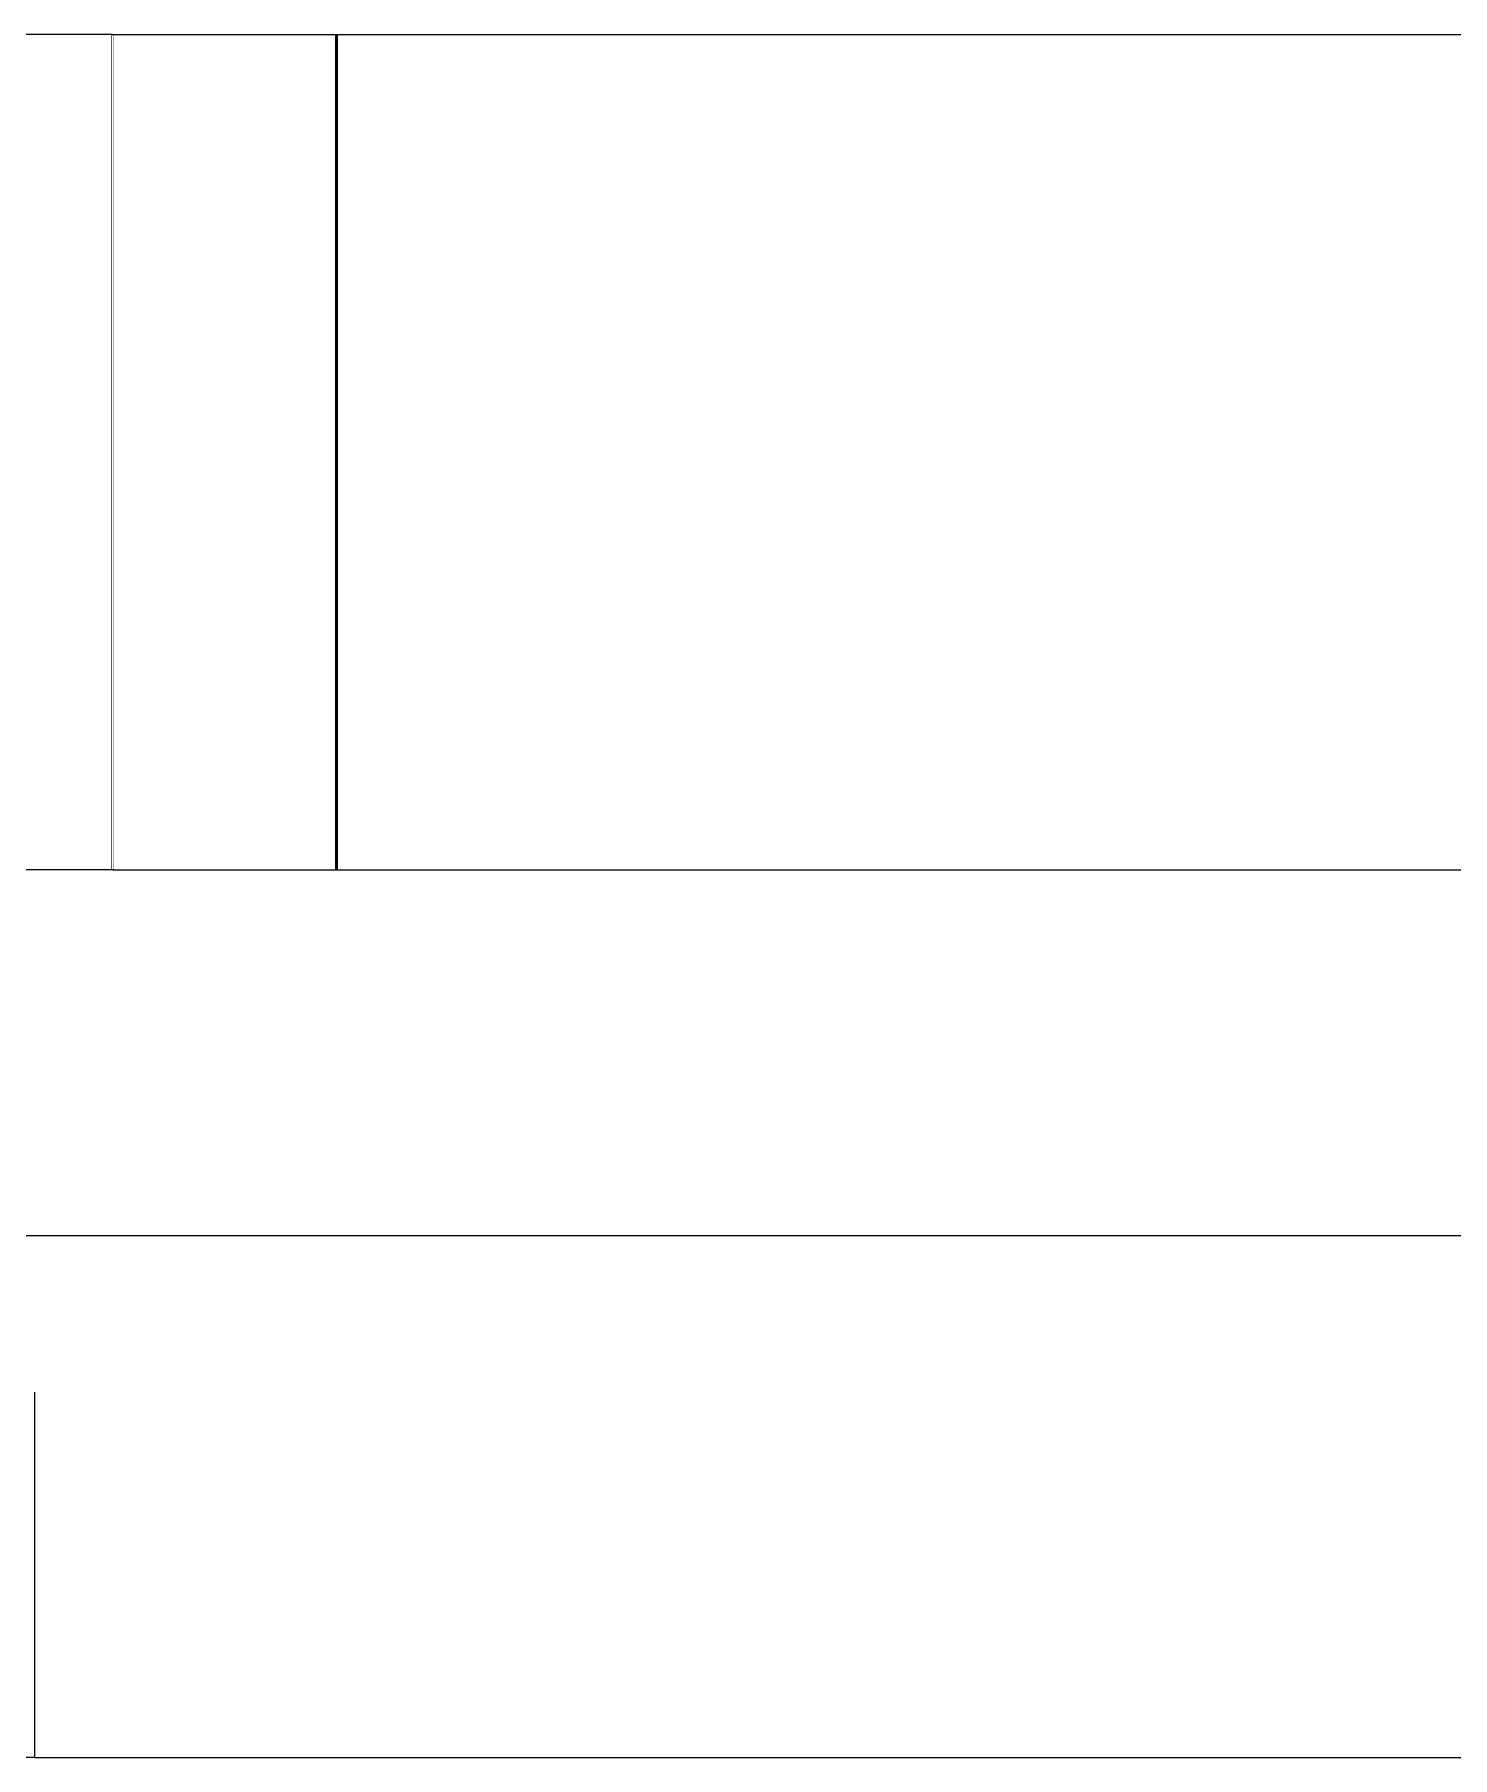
# Model space of a CAD drawing. Header units: millimetres. Extents: x -2171 to 1563, y -1758 to -1505.
# Drawn here: x -142.534 to -141.176, y -1744.784 to -1743.134 of the extents above; entities that cross this region are included whole.
import ezdxf

# ---------------------------------------------------------------- set-up
doc = ezdxf.new("R2010")
doc.units = ezdxf.units.MM
doc.linetypes.add('Wipeout_Contour', pattern=[1000, 0, -1000])
doc.layers.add('Interior - Stair & Railing', color=7, linetype='Continuous')
doc.layers.add('Structural - Bearing', color=7, linetype='Continuous')
for name, color, linetype, lineweight, true_color in [('Interior - Stair & Railing_Pen_No__102', 7, 'Continuous', 13, 0xcccccc), ('Interior - Stair & Railing_Pen_No__11', 7, 'Continuous', 13, 0x464646), ('Structural - Bearing_Pen_No__87', 7, 'Continuous', 9, 0x6a6a6a)]:
    doc.layers.add(name, color=color, linetype=linetype, lineweight=lineweight, true_color=true_color)
doc.layers.add('Structural - Bearing_Pen_No__89', color=7, linetype='Continuous', lineweight=13)

# ---------------------------------------------------------------- blocks, each defined once
blk = doc.blocks.new('Section Element_137_1')
at = {"color": 254, "linetype": 'Wipeout_Contour', "lineweight": 0, "ltscale": 60377.372816}
blk.add_wipeout([(9892, 10570), (10826, 10570), (10826, 11370), (9892, 11370)], dxfattribs=at).dxf.layer = 'Interior - Stair & Railing'
at = {"layer": 'Interior - Stair & Railing_Pen_No__11', "color": 49, "linetype": 'Continuous', "lineweight": 13, "true_color": 0x464646}
for p, q in [((10826, 11370), (9892, 11370)), ((10826, 10570), (10826, 11370))]:
    blk.add_line(p, q, dxfattribs=at)
blk = doc.blocks.new('Section Element_138_1')
at = {"color": 254, "linetype": 'Wipeout_Contour', "lineweight": 0, "ltscale": 65433.076694}
blk.add_wipeout([(12073.2, 11370), (12073.2, 10570), (12188.9, 10570), (12188.9, 11370)], dxfattribs=at).dxf.layer = 'Interior - Stair & Railing'
at = {"color": 254, "linetype": 'Wipeout_Contour', "lineweight": 0, "ltscale": 81077.191583}
blk.add_wipeout([(12073.2, 11370), (11953.4, 11370), (11953.4, 10570), (12002.1, 10570), (12073.2, 10570)], dxfattribs=at).dxf.layer = 'Interior - Stair & Railing'
at = {"layer": 'Interior - Stair & Railing_Pen_No__11', "color": 49, "linetype": 'Continuous', "lineweight": 13, "true_color": 0x464646}
blk.add_line((12073.2, 11370), (12188.9, 11370), dxfattribs=at)
at = {"color": 254, "linetype": 'Wipeout_Contour', "lineweight": 0, "ltscale": 80609.396329}
blk.add_wipeout([(11953.4, 11370), (11829.9, 11370), (11829.9, 10570), (11856, 10570), (11953.4, 10570)], dxfattribs=at).dxf.layer = 'Interior - Stair & Railing'
at = {"layer": 'Interior - Stair & Railing_Pen_No__11', "color": 49, "linetype": 'Continuous', "lineweight": 13, "true_color": 0x464646}
blk.add_line((11953.4, 11370), (12073.2, 11370), dxfattribs=at)
at = {"color": 254, "linetype": 'Wipeout_Contour', "lineweight": 0, "ltscale": 80130.183848}
blk.add_wipeout([(11703, 11370), (11703, 10570), (11705.4, 10570), (11829.9, 10570), (11829.9, 11370)], dxfattribs=at).dxf.layer = 'Interior - Stair & Railing'
at = {"layer": 'Interior - Stair & Railing_Pen_No__11', "color": 49, "linetype": 'Continuous', "lineweight": 13, "true_color": 0x464646}
blk.add_line((11829.9, 11370), (11953.4, 11370), dxfattribs=at)
at = {"color": 254, "linetype": 'Wipeout_Contour', "lineweight": 0, "ltscale": 63984.079304}
blk.add_wipeout([(11703, 11370), (11573.2, 11370), (11573.2, 10570), (11703, 10570)], dxfattribs=at).dxf.layer = 'Interior - Stair & Railing'
at = {"layer": 'Interior - Stair & Railing_Pen_No__11', "color": 49, "linetype": 'Continuous', "lineweight": 13, "true_color": 0x464646}
blk.add_line((11703, 11370), (11829.9, 11370), dxfattribs=at)
at = {"color": 254, "linetype": 'Wipeout_Contour', "lineweight": 0, "ltscale": 79260.344555}
blk.add_wipeout([(11573.2, 11370), (11440.9, 11370), (11440.9, 10570), (11551, 10570), (11573.2, 10570)], dxfattribs=at).dxf.layer = 'Interior - Stair & Railing'
at = {"layer": 'Interior - Stair & Railing_Pen_No__11', "color": 49, "linetype": 'Continuous', "lineweight": 13, "true_color": 0x464646}
blk.add_line((11573.2, 11370), (11703, 11370), dxfattribs=at)
at = {"color": 254, "linetype": 'Wipeout_Contour', "lineweight": 0, "ltscale": 78789.150239}
blk.add_wipeout([(11306.6, 10570), (11433.8, 10570), (11440.9, 10570), (11440.9, 11370), (11306.6, 11370)], dxfattribs=at).dxf.layer = 'Interior - Stair & Railing'
at = {"layer": 'Interior - Stair & Railing_Pen_No__11', "color": 49, "linetype": 'Continuous', "lineweight": 13, "true_color": 0x464646}
blk.add_line((11440.9, 11370), (11573.2, 11370), dxfattribs=at)
at = {"color": 254, "linetype": 'Wipeout_Contour', "lineweight": 0, "ltscale": 62830.881968}
blk.add_wipeout([(11170.7, 10570), (11306.6, 10570), (11306.6, 11370), (11170.7, 11370)], dxfattribs=at).dxf.layer = 'Interior - Stair & Railing'
at = {"layer": 'Interior - Stair & Railing_Pen_No__11', "color": 49, "linetype": 'Continuous', "lineweight": 13, "true_color": 0x464646}
blk.add_line((11306.6, 11370), (11440.9, 11370), dxfattribs=at)
at = {"color": 254, "linetype": 'Wipeout_Contour', "lineweight": 0, "ltscale": 77748.117708}
blk.add_wipeout([(11170.7, 11370), (11033.7, 11370), (11033.7, 10570), (11071.5, 10570), (11170.7, 10570)], dxfattribs=at).dxf.layer = 'Interior - Stair & Railing'
at = {"layer": 'Interior - Stair & Railing_Pen_No__11', "color": 49, "linetype": 'Continuous', "lineweight": 13, "true_color": 0x464646}
blk.add_line((11170.7, 11370), (11306.6, 11370), dxfattribs=at)
at = {"color": 254, "linetype": 'Wipeout_Contour', "lineweight": 0, "ltscale": 62051.578409}
blk.add_wipeout([(10895.9, 11370), (10895.9, 10570), (11033.7, 10570), (11033.7, 11370)], dxfattribs=at).dxf.layer = 'Interior - Stair & Railing'
at = {"layer": 'Interior - Stair & Railing_Pen_No__11', "color": 49, "linetype": 'Continuous', "lineweight": 13, "true_color": 0x464646}
blk.add_line((11033.7, 11370), (11170.7, 11370), dxfattribs=at)
at = {"color": 254, "linetype": 'Wipeout_Contour', "lineweight": 0, "ltscale": 61759.72808}
blk.add_wipeout([(10895.9, 11370), (10827, 11370), (10827, 10570), (10895.9, 10570)], dxfattribs=at).dxf.layer = 'Interior - Stair & Railing'
at = {"layer": 'Interior - Stair & Railing_Pen_No__11', "color": 49, "linetype": 'Continuous', "lineweight": 13, "true_color": 0x464646}
for p, q in [((10827, 10570), (10827, 11370)), ((10827, 11370), (10895.9, 11370)), ((10895.9, 11370), (11033.7, 11370))]:
    blk.add_line(p, q, dxfattribs=at)
blk = doc.blocks.new('Section Element_140_1')
at = {"layer": 'Interior - Stair & Railing_Pen_No__102', "color": 254, "linetype": 'Continuous', "lineweight": 13, "true_color": 0xcccccc}
for p, q in [((11040.9, 11370), (11040.9, 10570)), ((11041.4, 11370), (11041.4, 10570))]:
    blk.add_line(p, q, dxfattribs=at)
blk = doc.blocks.new('Section Element_141_1')
at = {"layer": 'Interior - Stair & Railing_Pen_No__102', "color": 254, "linetype": 'Continuous', "lineweight": 13, "true_color": 0xcccccc}
for p, q in [((11039.9, 11370), (11039.9, 10570)), ((11040.4, 11370), (11040.4, 10570))]:
    blk.add_line(p, q, dxfattribs=at)
at = {"color": 254, "linetype": 'Wipeout_Contour', "lineweight": 0, "ltscale": 61661.24116}
blk.add_wipeout([(10826, 10570), (10827, 10570), (10827, 11370), (10826, 11370)], dxfattribs=at).dxf.layer = 'Interior - Stair & Railing'
at = {"layer": 'Interior - Stair & Railing_Pen_No__102', "color": 254, "linetype": 'Continuous', "lineweight": 13, "true_color": 0xcccccc}
blk.add_line((10826, 11370), (10827, 11370), dxfattribs=at)
blk = doc.blocks.new('Section Element_142_1')
at = {"color": 254, "linetype": 'Wipeout_Contour', "lineweight": 0, "ltscale": 58719.545631}
blk.add_wipeout([(10827, 10570), (9892, 10570), (9892, 10220), (10827, 10220)], dxfattribs=at).dxf.layer = 'Structural - Bearing'
at = {"layer": 'Structural - Bearing_Pen_No__87', "color": 251, "linetype": 'Continuous', "lineweight": 9, "true_color": 0x6a6a6a}
blk.add_line((10827, 10570), (9892, 10570), dxfattribs=at)
blk = doc.blocks.new('Section Element_143_1')
at = {"color": 254, "linetype": 'Wipeout_Contour', "lineweight": 0, "ltscale": 60157.280144}
blk.add_wipeout([(10827, 10570), (10827, 10220), (10908.6, 10220), (10908.6, 10570)], dxfattribs=at).dxf.layer = 'Structural - Bearing'
at = {"color": 254, "linetype": 'Wipeout_Contour', "lineweight": 0, "ltscale": 63727.090207}
blk.add_wipeout([(12002.1, 10570), (12002.1, 10220), (12143, 10220), (12143, 10570)], dxfattribs=at).dxf.layer = 'Structural - Bearing'
at = {"color": 254, "linetype": 'Wipeout_Contour', "lineweight": 0, "ltscale": 63293.217618}
blk.add_wipeout([(11856, 10570), (11856, 10220), (12002.1, 10220), (12002.1, 10570)], dxfattribs=at).dxf.layer = 'Structural - Bearing'
at = {"layer": 'Structural - Bearing_Pen_No__87', "color": 251, "linetype": 'Continuous', "lineweight": 9, "true_color": 0x6a6a6a}
blk.add_line((12002.1, 10570), (12143, 10570), dxfattribs=at)
at = {"color": 254, "linetype": 'Wipeout_Contour', "lineweight": 0, "ltscale": 62847.135581}
blk.add_wipeout([(11705.4, 10570), (11705.4, 10220), (11856, 10220), (11856, 10570)], dxfattribs=at).dxf.layer = 'Structural - Bearing'
at = {"layer": 'Structural - Bearing_Pen_No__87', "color": 251, "linetype": 'Continuous', "lineweight": 9, "true_color": 0x6a6a6a}
blk.add_line((11856, 10570), (12002.1, 10570), dxfattribs=at)
at = {"color": 254, "linetype": 'Wipeout_Contour', "lineweight": 0, "ltscale": 62391.065921}
blk.add_wipeout([(11551, 10570), (11551, 10220), (11705.4, 10220), (11705.4, 10570)], dxfattribs=at).dxf.layer = 'Structural - Bearing'
at = {"layer": 'Structural - Bearing_Pen_No__87', "color": 251, "linetype": 'Continuous', "lineweight": 9, "true_color": 0x6a6a6a}
blk.add_line((11705.4, 10570), (11856, 10570), dxfattribs=at)
at = {"color": 254, "linetype": 'Wipeout_Contour', "lineweight": 0, "ltscale": 61927.25713}
blk.add_wipeout([(11393.4, 10220), (11551, 10220), (11551, 10570), (11393.4, 10570)], dxfattribs=at).dxf.layer = 'Structural - Bearing'
at = {"layer": 'Structural - Bearing_Pen_No__87', "color": 251, "linetype": 'Continuous', "lineweight": 9, "true_color": 0x6a6a6a}
blk.add_line((11551, 10570), (11705.4, 10570), dxfattribs=at)
at = {"color": 254, "linetype": 'Wipeout_Contour', "lineweight": 0, "ltscale": 61457.969736}
blk.add_wipeout([(11233.3, 10220), (11393.4, 10220), (11393.4, 10570), (11233.3, 10570)], dxfattribs=at).dxf.layer = 'Structural - Bearing'
at = {"layer": 'Structural - Bearing_Pen_No__87', "color": 251, "linetype": 'Continuous', "lineweight": 9, "true_color": 0x6a6a6a}
blk.add_line((11393.4, 10570), (11551, 10570), dxfattribs=at)
at = {"color": 254, "linetype": 'Wipeout_Contour', "lineweight": 0, "ltscale": 60985.461702}
blk.add_wipeout([(11071.5, 10570), (11071.5, 10220), (11233.3, 10220), (11233.3, 10570)], dxfattribs=at).dxf.layer = 'Structural - Bearing'
at = {"layer": 'Structural - Bearing_Pen_No__87', "color": 251, "linetype": 'Continuous', "lineweight": 9, "true_color": 0x6a6a6a}
blk.add_line((11233.3, 10570), (11393.4, 10570), dxfattribs=at)
at = {"color": 254, "linetype": 'Wipeout_Contour', "lineweight": 0, "ltscale": 60511.97405}
blk.add_wipeout([(10908.6, 10570), (10908.6, 10220), (11071.5, 10220), (11071.5, 10570)], dxfattribs=at).dxf.layer = 'Structural - Bearing'
at = {"layer": 'Structural - Bearing_Pen_No__87', "color": 251, "linetype": 'Continuous', "lineweight": 9, "true_color": 0x6a6a6a}
for p, q in [((10827, 10570), (10908.6, 10570)), ((10908.6, 10570), (11071.5, 10570)), ((11071.5, 10570), (11233.3, 10570))]:
    blk.add_line(p, q, dxfattribs=at)
blk = doc.blocks.new('Section Element_395_1')
at = {"color": 254, "linetype": 'Wipeout_Contour', "lineweight": 0, "ltscale": 59250.659779}
blk.add_wipeout([(10751.6, 10220), (10751.6, 10070), (10834.5, 10070), (10834.5, 10220)], dxfattribs=at).dxf.layer = 'Structural - Bearing'
at = {"layer": 'Structural - Bearing_Pen_No__89', "color": 7, "linetype": 'Continuous', "lineweight": 13}
blk.add_line((9799.9, 10220), (10751.6, 10220), dxfattribs=at)
at = {"color": 254, "linetype": 'Wipeout_Contour', "lineweight": 0, "ltscale": 59614.423405}
blk.add_wipeout([(10834.5, 10220), (10834.5, 10070), (11000.3, 10070), (11000.3, 10220)], dxfattribs=at).dxf.layer = 'Structural - Bearing'
at = {"layer": 'Structural - Bearing_Pen_No__89', "color": 7, "linetype": 'Continuous', "lineweight": 13}
blk.add_line((10751.6, 10220), (10834.5, 10220), dxfattribs=at)
at = {"color": 254, "linetype": 'Wipeout_Contour', "lineweight": 0, "ltscale": 60101.017852}
blk.add_wipeout([(11000.3, 10220), (11000.3, 10070), (11165.5, 10070), (11165.5, 10220)], dxfattribs=at).dxf.layer = 'Structural - Bearing'
at = {"layer": 'Structural - Bearing_Pen_No__89', "color": 7, "linetype": 'Continuous', "lineweight": 13}
blk.add_line((10834.5, 10220), (11000.3, 10220), dxfattribs=at)
at = {"color": 254, "linetype": 'Wipeout_Contour', "lineweight": 0, "ltscale": 60588.141662}
blk.add_wipeout([(11165.5, 10220), (11165.5, 10070), (11329.4, 10070), (11329.4, 10220)], dxfattribs=at).dxf.layer = 'Structural - Bearing'
at = {"layer": 'Structural - Bearing_Pen_No__89', "color": 7, "linetype": 'Continuous', "lineweight": 13}
blk.add_line((11000.3, 10220), (11165.5, 10220), dxfattribs=at)
at = {"color": 254, "linetype": 'Wipeout_Contour', "lineweight": 0, "ltscale": 61073.865943}
blk.add_wipeout([(11491.5, 10070), (11491.5, 10220), (11329.4, 10220), (11329.4, 10070)], dxfattribs=at).dxf.layer = 'Structural - Bearing'
at = {"layer": 'Structural - Bearing_Pen_No__89', "color": 7, "linetype": 'Continuous', "lineweight": 13}
blk.add_line((11165.5, 10220), (11329.4, 10220), dxfattribs=at)
at = {"color": 254, "linetype": 'Wipeout_Contour', "lineweight": 0, "ltscale": 61556.239279}
blk.add_wipeout([(11491.5, 10220), (11491.5, 10070), (11651.2, 10070), (11651.2, 10220)], dxfattribs=at).dxf.layer = 'Structural - Bearing'
at = {"layer": 'Structural - Bearing_Pen_No__89', "color": 7, "linetype": 'Continuous', "lineweight": 13}
blk.add_line((11329.4, 10220), (11491.5, 10220), dxfattribs=at)
at = {"color": 254, "linetype": 'Wipeout_Contour', "lineweight": 0, "ltscale": 62033.298371}
blk.add_wipeout([(11651.2, 10220), (11651.2, 10070), (11807.8, 10070), (11807.8, 10220)], dxfattribs=at).dxf.layer = 'Structural - Bearing'
at = {"layer": 'Structural - Bearing_Pen_No__89', "color": 7, "linetype": 'Continuous', "lineweight": 13}
blk.add_line((11491.5, 10220), (11651.2, 10220), dxfattribs=at)
at = {"color": 254, "linetype": 'Wipeout_Contour', "lineweight": 0, "ltscale": 62503.078917}
blk.add_wipeout([(11807.8, 10220), (11807.8, 10070), (11960.9, 10070), (11960.9, 10220)], dxfattribs=at).dxf.layer = 'Structural - Bearing'
at = {"layer": 'Structural - Bearing_Pen_No__89', "color": 7, "linetype": 'Continuous', "lineweight": 13}
blk.add_line((11651.2, 10220), (11807.8, 10220), dxfattribs=at)
at = {"color": 254, "linetype": 'Wipeout_Contour', "lineweight": 0, "ltscale": 62963.626517}
blk.add_wipeout([(11960.9, 10220), (11960.9, 10070), (12109.8, 10070), (12109.8, 10220)], dxfattribs=at).dxf.layer = 'Structural - Bearing'
at = {"layer": 'Structural - Bearing_Pen_No__89', "color": 7, "linetype": 'Continuous', "lineweight": 13}
blk.add_line((11807.8, 10220), (11960.9, 10220), dxfattribs=at)
at = {"color": 254, "linetype": 'Wipeout_Contour', "lineweight": 0, "ltscale": 63413.007548}
blk.add_wipeout([(12109.8, 10220), (12109.8, 10070), (12254, 10070), (12254, 10220)], dxfattribs=at).dxf.layer = 'Structural - Bearing'
at = {"layer": 'Structural - Bearing_Pen_No__89', "color": 7, "linetype": 'Continuous', "lineweight": 13}
for p, q in [((11960.9, 10220), (12109.8, 10220)), ((12109.8, 10220), (12254, 10220))]:
    blk.add_line(p, q, dxfattribs=at)
blk = doc.blocks.new('Section Element_402_1')
at = {"color": 254, "linetype": 'Wipeout_Contour', "lineweight": 0, "ltscale": 53318.46931}
blk.add_wipeout([(7192, 9720), (10751.6, 9720), (10751.6, 9820), (7192, 9820)], dxfattribs=at).dxf.layer = 'Structural - Bearing'
at = {"layer": 'Structural - Bearing_Pen_No__87', "color": 251, "linetype": 'Continuous', "lineweight": 9, "true_color": 0x6a6a6a}
blk.add_line((10751.6, 9720), (7192, 9720), dxfattribs=at)
blk = doc.blocks.new('Section Element_403_1')
at = {"color": 254, "linetype": 'Wipeout_Contour', "lineweight": 0, "ltscale": 58572.160708}
blk.add_wipeout([(10834.5, 9720), (10834.5, 10070), (10751.6, 10070), (10751.6, 9720)], dxfattribs=at).dxf.layer = 'Structural - Bearing'
at = {"layer": 'Structural - Bearing_Pen_No__87', "color": 251, "linetype": 'Continuous', "lineweight": 9, "true_color": 0x6a6a6a}
blk.add_line((10751.6, 10070), (10751.6, 9720), dxfattribs=at)
at = {"color": 254, "linetype": 'Wipeout_Contour', "lineweight": 0, "ltscale": 58940.122561}
blk.add_wipeout([(11000.3, 9720), (11000.3, 10070), (10834.5, 10070), (10834.5, 9720)], dxfattribs=at).dxf.layer = 'Structural - Bearing'
at = {"layer": 'Structural - Bearing_Pen_No__87', "color": 251, "linetype": 'Continuous', "lineweight": 9, "true_color": 0x6a6a6a}
blk.add_line((10751.6, 9720), (10834.5, 9720), dxfattribs=at)
at = {"color": 254, "linetype": 'Wipeout_Contour', "lineweight": 0, "ltscale": 59432.263164}
blk.add_wipeout([(11165.5, 9720), (11165.5, 10070), (11000.3, 10070), (11000.3, 9720)], dxfattribs=at).dxf.layer = 'Structural - Bearing'
at = {"layer": 'Structural - Bearing_Pen_No__87', "color": 251, "linetype": 'Continuous', "lineweight": 9, "true_color": 0x6a6a6a}
blk.add_line((10834.5, 9720), (11000.3, 9720), dxfattribs=at)
at = {"color": 254, "linetype": 'Wipeout_Contour', "lineweight": 0, "ltscale": 59924.847871}
blk.add_wipeout([(11165.5, 9720), (11329.4, 9720), (11329.4, 10070), (11165.5, 10070)], dxfattribs=at).dxf.layer = 'Structural - Bearing'
at = {"layer": 'Structural - Bearing_Pen_No__87', "color": 251, "linetype": 'Continuous', "lineweight": 9, "true_color": 0x6a6a6a}
blk.add_line((11000.3, 9720), (11165.5, 9720), dxfattribs=at)
at = {"color": 254, "linetype": 'Wipeout_Contour', "lineweight": 0, "ltscale": 60415.928734}
blk.add_wipeout([(11491.5, 9720), (11491.5, 10070), (11329.4, 10070), (11329.4, 9720)], dxfattribs=at).dxf.layer = 'Structural - Bearing'
at = {"layer": 'Structural - Bearing_Pen_No__87', "color": 251, "linetype": 'Continuous', "lineweight": 9, "true_color": 0x6a6a6a}
blk.add_line((11165.5, 9720), (11329.4, 9720), dxfattribs=at)
at = {"color": 254, "linetype": 'Wipeout_Contour', "lineweight": 0, "ltscale": 60903.536163}
blk.add_wipeout([(11651.2, 9720), (11651.2, 10070), (11491.5, 10070), (11491.5, 9720)], dxfattribs=at).dxf.layer = 'Structural - Bearing'
at = {"layer": 'Structural - Bearing_Pen_No__87', "color": 251, "linetype": 'Continuous', "lineweight": 9, "true_color": 0x6a6a6a}
blk.add_line((11329.4, 9720), (11491.5, 9720), dxfattribs=at)
at = {"color": 254, "linetype": 'Wipeout_Contour', "lineweight": 0, "ltscale": 61385.689887}
blk.add_wipeout([(11807.8, 9720), (11807.8, 10070), (11651.2, 10070), (11651.2, 9720)], dxfattribs=at).dxf.layer = 'Structural - Bearing'
at = {"layer": 'Structural - Bearing_Pen_No__87', "color": 251, "linetype": 'Continuous', "lineweight": 9, "true_color": 0x6a6a6a}
blk.add_line((11491.5, 9720), (11651.2, 9720), dxfattribs=at)
at = {"color": 254, "linetype": 'Wipeout_Contour', "lineweight": 0, "ltscale": 61860.409712}
blk.add_wipeout([(11960.9, 9720), (11960.9, 10070), (11807.8, 10070), (11807.8, 9720)], dxfattribs=at).dxf.layer = 'Structural - Bearing'
at = {"layer": 'Structural - Bearing_Pen_No__87', "color": 251, "linetype": 'Continuous', "lineweight": 9, "true_color": 0x6a6a6a}
blk.add_line((11651.2, 9720), (11807.8, 9720), dxfattribs=at)
at = {"color": 254, "linetype": 'Wipeout_Contour', "lineweight": 0, "ltscale": 62325.726463}
blk.add_wipeout([(12109.8, 9720), (12109.8, 10070), (11960.9, 10070), (11960.9, 9720)], dxfattribs=at).dxf.layer = 'Structural - Bearing'
at = {"layer": 'Structural - Bearing_Pen_No__87', "color": 251, "linetype": 'Continuous', "lineweight": 9, "true_color": 0x6a6a6a}
blk.add_line((11807.8, 9720), (11960.9, 9720), dxfattribs=at)
at = {"color": 254, "linetype": 'Wipeout_Contour', "lineweight": 0, "ltscale": 62779.692851}
blk.add_wipeout([(12109.8, 10070), (12109.8, 9720), (12254, 9720), (12254, 10070)], dxfattribs=at).dxf.layer = 'Structural - Bearing'
at = {"layer": 'Structural - Bearing_Pen_No__87', "color": 251, "linetype": 'Continuous', "lineweight": 9, "true_color": 0x6a6a6a}
for p, q in [((11960.9, 9720), (12109.8, 9720)), ((12109.8, 9720), (12254, 9720))]:
    blk.add_line(p, q, dxfattribs=at)

msp = doc.modelspace()

# ---------------------------------------------------------------- block references
at = {"layer": 'Interior - Stair & Railing', "lineweight": 0, "xscale": 0.001, "yscale": 0.001, "zscale": 0.001}
msp.add_blockref('Section Element_137_1', (-153.2853, -1754.5041), dxfattribs=at)
at = {"layer": 'Structural - Bearing', "lineweight": 0, "xscale": 0.001, "yscale": 0.001, "zscale": 0.001}
msp.add_blockref('Section Element_402_1', (-153.2853, -1754.5041), dxfattribs=at)

# ---------------------------------------------------------------- next in the draw order: block references
at = {"layer": 'Interior - Stair & Railing', "lineweight": 0, "xscale": 0.001, "yscale": 0.001, "zscale": 0.001}
msp.add_blockref('Section Element_138_1', (-153.2853, -1754.5041), dxfattribs=at)

# ---------------------------------------------------------------- next in the draw order: block references
msp.add_blockref('Section Element_140_1', (-153.2853, -1754.5041), dxfattribs=at)

# ---------------------------------------------------------------- next in the draw order: block references
msp.add_blockref('Section Element_141_1', (-153.2853, -1754.5041), dxfattribs=at)

# ---------------------------------------------------------------- next in the draw order: block references
at = {"layer": 'Structural - Bearing', "lineweight": 0, "xscale": 0.001, "yscale": 0.001, "zscale": 0.001}
msp.add_blockref('Section Element_142_1', (-153.2853, -1754.5041), dxfattribs=at)

# ---------------------------------------------------------------- next in the draw order: block references
msp.add_blockref('Section Element_143_1', (-153.2853, -1754.5041), dxfattribs=at)

# ---------------------------------------------------------------- next in the draw order: block references
msp.add_blockref('Section Element_395_1', (-153.2853, -1754.5041), dxfattribs=at)

# ---------------------------------------------------------------- next in the draw order: block references
msp.add_blockref('Section Element_403_1', (-153.2853, -1754.5041), dxfattribs=at)

doc.saveas('drawing.dxf')
